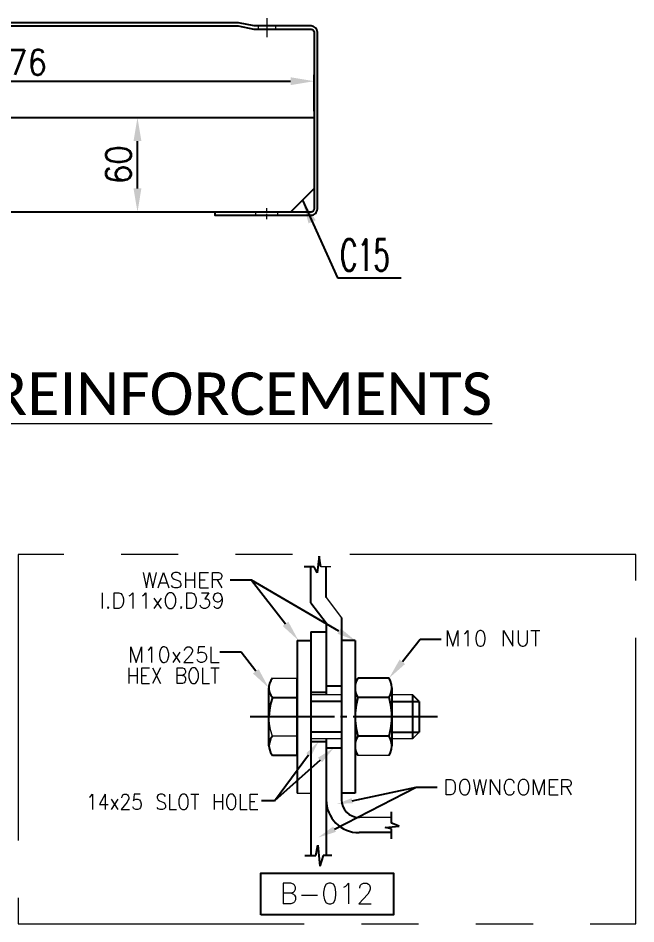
# Model space of a CAD drawing. Header units: inches. Extents: x -15980 to 45789, y -23276 to 2417.
# Drawn here: x 21728 to 22708, y -17824 to -16388 of the extents above; entities that cross this region are included whole.
import ezdxf
from ezdxf.enums import TextEntityAlignment as Align

# ---------------------------------------------------------------- set-up
doc = ezdxf.new("R2010")
doc.units = ezdxf.units.IN
doc.header["$MEASUREMENT"] = 0
for name, pattern in [('CENTER', [50.8, 31.75, -6.35, 6.35, -6.35]), ('CENTERX2', [101.6, 63.5, -12.7, 12.7, -12.7]), ('HIDDEN', [9.525, 6.35, -3.175]), ('HIDDENX2', [19.05, 12.7, -6.35]), ('PHANTOMX2', [127, 63.5, -12.7, 12.7, -12.7, 12.7, -12.7])]:
    doc.linetypes.add(name, pattern=pattern)
for name, color, linetype, lineweight in [('Center line', 181, 'CENTER', 5), ('CENTER LINES', 181, 'CENTERX2', 5), ('Color-7-Line_Weight-25', 7, 'Continuous', 25), ('Color-7-Line_Weight-9', 7, 'Continuous', 9), ('HATCH', 130, 'PHANTOMX2', 9), ('HIDDEN', 211, 'HIDDEN', 5), ('HIDDEN LINES', 211, 'HIDDENX2', 5), ('TEXT', 2, 'Continuous', 13)]:
    doc.layers.add(name, color=color, linetype=linetype, lineweight=lineweight)
doc.layers.add('dim', color=82, linetype='Continuous')
doc.styles.add('ROMANS', font='ROMANS.shx', dxfattribs={"width": 0.9, "bigfont": '@extfont2.shx'})
doc.styles.add('style4', font='calibri.ttf')
doc.dimstyles.new('2.5x25', dxfattribs={"dimscale": 25, "dimtxt": 1.6, "dimasz": 1.5, "dimexe": 0.4, "dimexo": 0.4, "dimgap": 0.4, "dimtad": 1, "dimlfac": 0.4, "dimdsep": 46, "dimtxsty": 'ROMANS', "dimcen": 0, "dimclrd": 256, "dimclre": 256, "dimclrt": 2, "dimadec": 0, "dimazin": 0, "dimtfac": 1, "dimtmove": 0, "dimatfit": 3, "dimfxl": 0.7, "dimlwd": -1, "dimlwe": -1, "dimarcsym": 1})

# ---------------------------------------------------------------- blocks, each defined once
blk = doc.blocks.new('A$Ce8e9d52e')
at = {"layer": 'dim'}
for points in [[(119.92, 148.17), (117.42, 146.25), (124.42, 139.83)], [(143.17, 145.17), (141.75, 142.83), (149.58, 139.83)], [(171.75, 129.33), (169.33, 131.33), (164.67, 123.08)], [(106.75, 127.08), (104.25, 125.17), (111.25, 118.75)], [(127.92, 89.75), (129.92, 88.25), (133.33, 94.92)], [(133.08, 87.75), (134.92, 85.75), (140.17, 92.17)], [(148.58, 67.58), (148.08, 69.83), (141.58, 67.25)], [(141.08, 54.83), (139.83, 57.25), (133.17, 52.33)]]:
    blk.add_hatch(color=256, dxfattribs=at).paths.add_polyline_path(points)
at = {"layer": 'Color-7-Line_Weight-25', "linetype": 'Continuous'}
for p, q in [((133.58, 177.25), (132.75, 169.83)), ((134.33, 172.5), (133.58, 177.25)), ((131.42, 172.5), (127, 172.5)), ((129.92, 156.58), (129.92, 172.5)), ((132.75, 169.83), (131.42, 172.5)), ((136.75, 158.83), (136.75, 172.5)), ((129.92, 156.58), (136.75, 147.58)), ((143.58, 149.92), (143.58, 69.08)), ((136.75, 147.58), (136.75, 115.67)), ((129.92, 143.58), (129.92, 44.33)), ((129.92, 143.58), (136.75, 143.58)), ((123.92, 139.83), (123.92, 72)), ((123.92, 139.83), (129.92, 139.83)), ((149.58, 139.83), (143.58, 139.83)), ((149.58, 139.83), (149.58, 72)), ((111.58, 120.75), (111.33, 119.42)), ((112.17, 122), (111.58, 120.75)), ((112.92, 123.08), (112.17, 122)), ((123.92, 88.75), (123.92, 123.08)), ((150.08, 121.75), (149.67, 120.25)), ((150.75, 123.08), (150.08, 121.75)), ((164.67, 123.08), (150.75, 123.08)), ((165.33, 121.75), (164.67, 123.08)), ((165.75, 120.25), (165.33, 121.75)), ((111.25, 93.08), (111.25, 118.75)), ((111.33, 119.42), (111.33, 118.08)), ((111.33, 118.08), (111.58, 116.75)), ((111.58, 116.75), (112.17, 115.58)), ((129.92, 116.92), (136.75, 116.92)), ((136.75, 119.67), (143.58, 119.67)), ((149.67, 120.25), (149.58, 118.75)), ((149.58, 118.75), (149.58, 93.08)), ((149.58, 118.75), (149.67, 117.25)), ((149.67, 117.25), (150.08, 115.83)), ((165.33, 115.83), (165.75, 117.25)), ((165.92, 118.75), (165.75, 120.25)), ((165.75, 117.25), (165.92, 118.75)), ((165.92, 118.75), (165.92, 93.08)), ((112.92, 114.5), (112, 111.75)), ((112.17, 115.58), (112.92, 114.5)), ((112.92, 114.5), (123.92, 114.5)), ((143.58, 112.75), (129.92, 112.75)), ((150.75, 114.5), (150, 111.08)), ((150.08, 115.83), (150.75, 114.5)), ((164.67, 114.5), (150.75, 114.5)), ((164.67, 114.5), (165.33, 115.83)), ((165.42, 111.08), (164.67, 114.5)), ((165.92, 112.75), (178, 112.75)), ((178, 112.75), (175.08, 115.67)), ((175.08, 115.67), (175.08, 112.75)), ((175.08, 112.75), (175.08, 99.08)), ((178, 112.75), (178, 99.08)), ((111.5, 108.83), (111.25, 105.92)), ((112, 111.75), (111.5, 108.83)), ((150, 111.08), (149.58, 107.67)), ((165.83, 107.67), (165.42, 111.08)), ((140.42, 105.92), (103, 105.92)), ((145.92, 105.92), (143.17, 105.92)), ((186.17, 105.92), (148.67, 105.92)), ((149.58, 107.67), (149.58, 104.17)), ((165.83, 104.17), (165.83, 107.67)), ((149.58, 104.17), (150, 100.75)), ((150, 100.75), (150.75, 97.33)), ((164.67, 97.33), (165.42, 100.75)), ((165.42, 100.75), (165.83, 104.17)), ((112.92, 97.33), (112, 96.08)), ((143.58, 99.08), (129.92, 99.08)), ((150.75, 97.33), (150.08, 96)), ((164.67, 97.33), (150.75, 97.33)), ((165.33, 96), (164.67, 97.33)), ((165.92, 99.08), (178, 99.08)), ((175.08, 99.08), (175.08, 96.17)), ((111.5, 94.58), (111.25, 93.08)), ((111.25, 93.08), (111.5, 91.5)), ((112, 96.08), (111.5, 94.58)), ((129.92, 94.92), (136.75, 94.92)), ((136.75, 96.17), (136.75, 44.33)), ((149.67, 94.58), (149.58, 93.08)), ((149.58, 93.08), (149.67, 91.58)), ((150.08, 96), (149.67, 94.58)), ((165.75, 94.58), (165.33, 96)), ((165.92, 93.08), (165.75, 94.58)), ((165.75, 91.58), (165.92, 93.08)), ((111.5, 91.5), (112, 90.08)), ((112, 90.08), (112.92, 88.75)), ((123.92, 88.75), (112.92, 88.75)), ((136.75, 92.17), (143.58, 92.17)), ((149.67, 91.58), (150.08, 90.08)), ((150.08, 90.08), (150.75, 88.75)), ((164.67, 88.75), (165.33, 90.08)), ((165.33, 90.08), (165.75, 91.58)), ((149.58, 72), (143.58, 72)), ((143.58, 69.08), (143.67, 67.58)), ((143.67, 67.58), (144.17, 66.08)), ((144.17, 66.08), (144.83, 64.75)), ((144.83, 64.75), (145.83, 63.58)), ((145.83, 63.58), (147, 62.58)), ((147, 62.58), (148.33, 61.92)), ((148.33, 61.92), (149.83, 61.42)), ((149.83, 61.42), (151.33, 61.25)), ((165.67, 58.67), (165.67, 63.67)), ((163, 56.83), (169.17, 57.33)), ((165.67, 56.25), (163, 56.83)), ((169.17, 57.33), (165.67, 58.67)), ((165.67, 54.5), (151.33, 54.5)), ((165.67, 51.83), (165.67, 56.25)), ((132.08, 44.33), (133, 49)), ((133, 49), (133.92, 39.58)), ((127.33, 44.33), (132.08, 44.33)), ((135.33, 44.33), (133.92, 39.58)), ((139.25, 44.33), (135.33, 44.33))]:
    blk.add_line(p, q, dxfattribs=at)
blk.add_arc((151.32, 69.07), 14.57, 179.9459, 270.0541, dxfattribs=at)
at = {"layer": 'Color-7-Line_Weight-9', "linetype": 'Continuous'}
for p, q in [((138.83, 172.5), (134.33, 172.5)), ((136.75, 158.83), (143.58, 149.92)), ((112.92, 123.08), (123.92, 123.08)), ((143.58, 115.67), (129.92, 115.67)), ((175.08, 115.67), (165.92, 115.67)), ((143.58, 96.17), (129.92, 96.17)), ((164.67, 88.75), (150.75, 88.75)), ((123.92, 72), (129.92, 72)), ((165.67, 61.25), (151.33, 61.25))]:
    blk.add_line(p, q, dxfattribs=at)
for points in [[(123.92, 97.33), (112.92, 97.33), (112, 100.17), (111.5, 103), (111.25, 105.92)], [(178, 99.08), (175.08, 96.17), (165.92, 96.17)]]:
    blk.add_lwpolyline(points, dxfattribs=at)
at = {"layer": 'dim'}
for p, q in [((103.58, 166.58), (94.17, 166.58)), ((142.42, 144), (103.58, 166.58)), ((103.58, 166.58), (118.67, 147.25)), ((178.5, 140.25), (170.58, 130.33)), ((187.83, 140.25), (178.5, 140.25)), ((98.92, 134.58), (89.58, 134.58)), ((105.5, 126.17), (98.92, 134.58)), ((113.75, 68.67), (128.92, 89)), ((134, 86.75), (113.75, 68.67)), ((140.5, 56.08), (176.75, 74.67)), ((148.33, 68.67), (176.75, 74.67)), ((176.75, 74.67), (186.08, 74.67)), ((113.75, 68.67), (108.08, 68.67))]:
    blk.add_line(p, q, dxfattribs=at)
blk.add_lwpolyline([(107.67, 18.07), (107.67, 36.48), (166.67, 36.48), (166.67, 18.07)], close=True, dxfattribs=at)
at = {"layer": 'HATCH', "ltscale": 2}
blk.add_lwpolyline([(0, 14), (274.25, 14), (274.25, 178), (0, 178)], close=True, dxfattribs=at)
at = {"layer": 'TEXT', "ltscale": 0.5}
for p, q in [((55.42, 170), (56.92, 163.17)), ((56.92, 163.17), (58.33, 170)), ((58.33, 170), (59.83, 163.17)), ((59.83, 163.17), (61.33, 170)), ((62.17, 163.17), (64.5, 170)), ((64.5, 170), (66.92, 163.17)), ((68.67, 169.67), (68.08, 169)), ((68.08, 169), (68.08, 168.42)), ((69.5, 170), (68.67, 169.67)), ((70.67, 170), (69.5, 170)), ((71.58, 169.67), (70.67, 170)), ((72.17, 169), (71.58, 169.67)), ((74.25, 170), (74.25, 163.17)), ((78.33, 170), (78.33, 163.17)), ((80.67, 163.17), (80.67, 170)), ((80.67, 170), (84.5, 170)), ((86.25, 163.17), (86.25, 170)), ((86.25, 170), (88.92, 170)), ((88.92, 170), (89.83, 169.67)), ((89.83, 169.67), (90.08, 169.33)), ((90.08, 169.33), (90.42, 168.67)), ((63.08, 165.42), (66, 165.42)), ((68.08, 168.42), (68.33, 167.75)), ((68.33, 167.75), (68.67, 167.42)), ((68.67, 167.42), (69.25, 167.08)), ((69.25, 167.08), (71, 166.42)), ((71, 166.42), (71.58, 166.08)), ((71.58, 166.08), (71.92, 165.75)), ((71.92, 165.75), (72.17, 165.08)), ((72.17, 165.08), (72.17, 164.17)), ((74.25, 166.75), (78.33, 166.75)), ((80.67, 166.75), (83.08, 166.75)), ((88.92, 166.75), (86.25, 166.75)), ((88.33, 166.75), (90.42, 163.17)), ((89.83, 167.08), (88.92, 166.75)), ((90.08, 167.42), (89.83, 167.08)), ((90.42, 168.08), (90.08, 167.42)), ((90.42, 168.67), (90.42, 168.08)), ((37.33, 161), (37.33, 154.08)), ((42.58, 154.08), (42.58, 161)), ((42.58, 161), (44.67, 161)), ((44.67, 161), (45.58, 160.67)), ((49.92, 160), (50.83, 161)), ((50.83, 161), (50.83, 154.08)), ((55.83, 160), (56.67, 161)), ((56.67, 161), (56.67, 154.08)), ((67, 161), (66.42, 160.67)), ((68.17, 161), (67, 161)), ((68.67, 163.5), (68.08, 164.17)), ((68.75, 160.67), (68.17, 161)), ((69.5, 163.17), (68.67, 163.5)), ((70.67, 163.17), (69.5, 163.17)), ((71.58, 163.5), (70.67, 163.17)), ((72.17, 164.17), (71.58, 163.5)), ((74.92, 154.08), (74.92, 161)), ((74.92, 161), (77, 161)), ((77, 161), (77.83, 160.67)), ((80.67, 163.17), (84.5, 163.17)), ((81.42, 161), (84.58, 161)), ((84.58, 161), (82.83, 158.33)), ((87.58, 160.67), (88.42, 161)), ((88.42, 161), (88.75, 161)), ((88.75, 161), (89.58, 160.67)), ((45.58, 160.67), (46.17, 160)), ((46.17, 160), (46.42, 159.33)), ((46.42, 159.33), (46.75, 158.33)), ((46.75, 158.33), (46.75, 156.75)), ((49.33, 159.67), (49.92, 160)), ((55.25, 159.67), (55.83, 160)), ((60.25, 158.67), (63.5, 154.08)), ((63.5, 158.67), (60.25, 154.08)), ((65.5, 159.33), (65.25, 158.33)), ((65.25, 158.33), (65.25, 156.75)), ((65.83, 160), (65.5, 159.33)), ((66.42, 160.67), (65.83, 160)), ((69.33, 160), (68.75, 160.67)), ((69.67, 159.33), (69.33, 160)), ((69.92, 158.33), (69.67, 159.33)), ((69.92, 156.75), (69.92, 158.33)), ((77.83, 160.67), (78.42, 160)), ((78.42, 160), (78.75, 159.33)), ((78.75, 159.33), (79, 158.33)), ((79, 158.33), (79, 156.75)), ((82.83, 158.33), (83.75, 158.33)), ((83.75, 158.33), (84.33, 158)), ((84.33, 158), (84.58, 157.75)), ((84.58, 157.75), (84.92, 156.75)), ((86.67, 159), (87, 160)), ((86.67, 158.67), (86.67, 159)), ((87, 157.75), (86.67, 158.67)), ((87, 160), (87.58, 160.67)), ((87.58, 157.08), (87, 157.75)), ((88.42, 156.75), (87.58, 157.08)), ((89.58, 157.08), (88.75, 156.75)), ((89.58, 160.67), (90.17, 160)), ((90.17, 157.75), (89.58, 157.08)), ((90.17, 160), (90.5, 158.67)), ((90.5, 158.67), (90.17, 157.75)), ((90.5, 157.08), (90.17, 155.42)), ((90.5, 158.67), (90.5, 157.08)), ((40, 154.75), (39.67, 154.42)), ((39.67, 154.42), (40, 154.08)), ((40.25, 154.42), (40, 154.75)), ((40, 154.08), (40.25, 154.42)), ((44.67, 154.08), (42.58, 154.08)), ((45.58, 154.42), (44.67, 154.08)), ((46.17, 155.08), (45.58, 154.42)), ((46.42, 155.75), (46.17, 155.08)), ((46.75, 156.75), (46.42, 155.75)), ((65.25, 156.75), (65.5, 155.75)), ((65.5, 155.75), (65.83, 155.08)), ((65.83, 155.08), (66.42, 154.42)), ((66.42, 154.42), (67, 154.08)), ((67, 154.08), (68.17, 154.08)), ((68.17, 154.08), (68.75, 154.42)), ((68.75, 154.42), (69.33, 155.08)), ((69.33, 155.08), (69.67, 155.75)), ((69.67, 155.75), (69.92, 156.75)), ((72.25, 154.75), (72, 154.42)), ((72, 154.42), (72.25, 154.08)), ((72.58, 154.42), (72.25, 154.75)), ((72.25, 154.08), (72.58, 154.42)), ((77, 154.08), (74.92, 154.08)), ((77.83, 154.42), (77, 154.08)), ((78.42, 155.08), (77.83, 154.42)), ((78.75, 155.75), (78.42, 155.08)), ((79, 156.75), (78.75, 155.75)), ((81.08, 154.75), (80.83, 155.42)), ((81.42, 154.42), (81.08, 154.75)), ((82.25, 154.08), (81.42, 154.42)), ((83.17, 154.08), (82.25, 154.08)), ((84, 154.42), (83.17, 154.08)), ((84.58, 155.08), (84, 154.42)), ((84.92, 156.08), (84.58, 155.08)), ((84.92, 156.75), (84.92, 156.08)), ((87.25, 154.42), (87, 155.08)), ((88.17, 154.08), (87.25, 154.42)), ((88.75, 154.08), (88.17, 154.08)), ((88.75, 156.75), (88.42, 156.75)), ((89.58, 154.42), (88.75, 154.08)), ((90.17, 155.42), (89.58, 154.42)), ((190.58, 137.25), (190.58, 144.17)), ((190.58, 144.17), (192.92, 137.25)), ((192.92, 137.25), (195.25, 144.17)), ((195.25, 144.17), (195.25, 137.25)), ((198.17, 142.83), (198.75, 143.17)), ((198.75, 143.17), (199.67, 144.17)), ((199.67, 144.17), (199.67, 137.25)), ((203.5, 142.83), (203.17, 141.17)), ((203.17, 141.17), (203.17, 140.25)), ((204.08, 143.83), (203.5, 142.83)), ((204.92, 144.17), (204.08, 143.83)), ((205.5, 144.17), (204.92, 144.17)), ((206.42, 143.83), (205.5, 144.17)), ((207, 142.83), (206.42, 143.83)), ((207.33, 141.17), (207, 142.83)), ((207.33, 140.25), (207.33, 141.17)), ((215.5, 137.25), (215.5, 144.17)), ((215.5, 144.17), (219.67, 137.25)), ((219.67, 137.25), (219.67, 144.17)), ((222, 144.17), (222, 139.25)), ((226.08, 139.25), (226.08, 144.17)), ((227.58, 144.17), (231.67, 144.17)), ((229.67, 144.17), (229.67, 137.25)), ((50.08, 130.08), (50.08, 136.92)), ((50.08, 136.92), (52.42, 130.08)), ((52.42, 130.08), (54.75, 136.92)), ((54.75, 136.92), (54.75, 130.08)), ((58.25, 135.92), (59.17, 136.92)), ((59.17, 136.92), (59.17, 130.08)), ((64.42, 136.92), (63.58, 136.58)), ((65, 136.92), (64.42, 136.92)), ((65.92, 136.58), (65, 136.92)), ((74.42, 136.58), (75, 136.92)), ((75, 136.92), (76.17, 136.92)), ((76.17, 136.92), (76.75, 136.58)), ((80, 136.92), (79.75, 134)), ((82.92, 136.92), (80, 136.92)), ((85.58, 136.92), (85.58, 130.08)), ((203.17, 140.25), (203.5, 138.58)), ((203.5, 138.58), (204.08, 137.58)), ((204.08, 137.58), (204.92, 137.25)), ((204.92, 137.25), (205.5, 137.25)), ((205.5, 137.25), (206.42, 137.58)), ((206.42, 137.58), (207, 138.58)), ((207, 138.58), (207.33, 140.25)), ((222, 139.25), (222.25, 138.25)), ((222.25, 138.25), (222.83, 137.58)), ((222.83, 137.58), (223.75, 137.25)), ((223.75, 137.25), (224.33, 137.25)), ((224.33, 137.25), (225.25, 137.58)), ((225.25, 137.58), (225.83, 138.25)), ((225.83, 138.25), (226.08, 139.25)), ((57.67, 135.58), (58.25, 135.92)), ((63, 135.58), (62.67, 134)), ((62.67, 134), (62.67, 133)), ((62.67, 133), (63, 131.42)), ((63.58, 136.58), (63, 135.58)), ((66.5, 135.58), (65.92, 136.58)), ((66.83, 134), (66.5, 135.58)), ((66.5, 131.42), (66.83, 133)), ((66.83, 133), (66.83, 134)), ((68.58, 134.67), (71.75, 130.08)), ((71.75, 134.67), (68.58, 130.08)), ((76.5, 133.33), (73.58, 130.08)), ((73.83, 135.58), (74.17, 136.25)), ((73.83, 135.33), (73.83, 135.58)), ((74.17, 136.25), (74.42, 136.58)), ((77.08, 134.33), (76.5, 133.33)), ((76.75, 136.58), (77.08, 136.25)), ((77.08, 136.25), (77.33, 135.58)), ((77.33, 135), (77.08, 134.33)), ((77.33, 135.58), (77.33, 135)), ((79.75, 134), (80, 134.33)), ((80, 134.33), (80.92, 134.67)), ((80.92, 134.67), (81.75, 134.67)), ((81.75, 134.67), (82.67, 134.33)), ((82.67, 134.33), (83.25, 133.67)), ((83.25, 133.67), (83.58, 132.67)), ((63, 131.42), (63.58, 130.42)), ((63.58, 130.42), (64.42, 130.08)), ((64.42, 130.08), (65, 130.08)), ((65, 130.08), (65.92, 130.42)), ((65.92, 130.42), (66.5, 131.42)), ((73.58, 130.08), (77.67, 130.08)), ((79.75, 130.75), (79.42, 131.42)), ((80, 130.42), (79.75, 130.75)), ((80.92, 130.08), (80, 130.42)), ((81.75, 130.08), (80.92, 130.08)), ((82.67, 130.42), (81.75, 130.08)), ((83.25, 131.08), (82.67, 130.42)), ((83.58, 132), (83.25, 131.08)), ((83.58, 132.67), (83.58, 132)), ((85.58, 130.08), (89.17, 130.08)), ((49.17, 127.67), (49.17, 120.75)), ((52.83, 127.67), (52.83, 120.75)), ((54.92, 120.75), (54.92, 127.67)), ((54.92, 127.67), (58.33, 127.67)), ((59.58, 127.67), (63.25, 120.75)), ((63.25, 127.67), (59.58, 120.75)), ((70.58, 120.75), (70.58, 127.67)), ((70.58, 127.67), (72.92, 127.67)), ((72.92, 127.67), (73.75, 127.33)), ((73.75, 124.67), (72.92, 124.33)), ((73.75, 127.33), (74, 127)), ((74, 125), (73.75, 124.67)), ((74, 127), (74.25, 126.33)), ((74.25, 125.67), (74, 125)), ((74.25, 126.33), (74.25, 125.67)), ((76.08, 126), (75.83, 125)), ((75.83, 125), (75.83, 123.42)), ((76.33, 126.67), (76.08, 126)), ((76.83, 127.33), (76.33, 126.67)), ((77.33, 127.67), (76.83, 127.33)), ((78.42, 127.67), (77.33, 127.67)), ((78.92, 127.33), (78.42, 127.67)), ((79.5, 126.67), (78.92, 127.33)), ((79.75, 126), (79.5, 126.67)), ((80, 125), (79.75, 126)), ((80, 123.42), (80, 125)), ((81.83, 127.67), (81.83, 120.75)), ((85.5, 127.67), (89.17, 127.67)), ((87.33, 127.67), (87.33, 120.75)), ((49.17, 124.33), (52.83, 124.33)), ((54.92, 124.33), (57, 124.33)), ((54.92, 120.75), (58.33, 120.75)), ((72.92, 124.33), (70.58, 124.33)), ((72.92, 120.75), (70.58, 120.75)), ((72.92, 124.33), (73.75, 124.08)), ((73.75, 121.08), (72.92, 120.75)), ((73.75, 124.08), (74, 123.75)), ((74, 121.42), (73.75, 121.08)), ((74, 123.75), (74.25, 123.08)), ((74.25, 122.08), (74, 121.42)), ((74.25, 123.08), (74.25, 122.08)), ((75.83, 123.42), (76.08, 122.42)), ((76.08, 122.42), (76.33, 121.75)), ((76.33, 121.75), (76.83, 121.08)), ((76.83, 121.08), (77.33, 120.75)), ((77.33, 120.75), (78.42, 120.75)), ((78.42, 120.75), (78.92, 121.08)), ((78.92, 121.08), (79.5, 121.75)), ((79.5, 121.75), (79.75, 122.42)), ((79.75, 122.42), (80, 123.42)), ((81.83, 120.75), (84.92, 120.75)), ((190, 71.25), (190, 78.17)), ((190, 78.17), (192.08, 78.17)), ((192.08, 78.17), (192.92, 77.83)), ((192.92, 77.83), (193.5, 77.17)), ((193.5, 77.17), (193.83, 76.5)), ((193.83, 76.5), (194.08, 75.5)), ((196.17, 76.5), (195.92, 75.5)), ((196.5, 77.17), (196.17, 76.5)), ((197.08, 77.83), (196.5, 77.17)), ((197.67, 78.17), (197.08, 77.83)), ((198.83, 78.17), (197.67, 78.17)), ((199.42, 77.83), (198.83, 78.17)), ((200, 77.17), (199.42, 77.83)), ((200.25, 76.5), (200, 77.17)), ((200.58, 75.5), (200.25, 76.5)), ((202.08, 78.17), (203.5, 71.25)), ((203.5, 71.25), (205, 78.17)), ((205, 78.17), (206.42, 71.25)), ((206.42, 71.25), (207.92, 78.17)), ((209.67, 71.25), (209.67, 78.17)), ((209.67, 78.17), (213.83, 71.25)), ((213.83, 71.25), (213.83, 78.17)), ((216.17, 76.5), (215.83, 75.5)), ((216.42, 77.17), (216.17, 76.5)), ((217, 77.83), (216.42, 77.17)), ((217.58, 78.17), (217, 77.83)), ((218.83, 78.17), (217.58, 78.17)), ((219.42, 77.83), (218.83, 78.17)), ((220, 77.17), (219.42, 77.83)), ((220.25, 76.5), (220, 77.17)), ((222.33, 76.5), (222, 75.5)), ((222.58, 77.17), (222.33, 76.5)), ((223.17, 77.83), (222.58, 77.17)), ((223.75, 78.17), (223.17, 77.83)), ((225, 78.17), (223.75, 78.17)), ((225.58, 77.83), (225, 78.17)), ((226.17, 77.17), (225.58, 77.83)), ((226.42, 76.5), (226.17, 77.17)), ((226.75, 75.5), (226.42, 76.5)), ((228.75, 71.25), (228.75, 78.17)), ((228.75, 78.17), (231.17, 71.25)), ((231.17, 71.25), (233.5, 78.17)), ((233.5, 78.17), (233.5, 71.25)), ((235.83, 71.25), (235.83, 78.17)), ((235.83, 78.17), (239.67, 78.17)), ((241.42, 71.25), (241.42, 78.17)), ((241.42, 78.17), (244.08, 78.17)), ((244.08, 78.17), (244.92, 77.83)), ((244.92, 77.83), (245.25, 77.5)), ((245.25, 77.5), (245.5, 76.83)), ((245.5, 76.83), (245.5, 76.17)), ((193.83, 72.92), (193.5, 72.25)), ((194.08, 73.92), (193.83, 72.92)), ((194.08, 75.5), (194.08, 73.92)), ((195.92, 75.5), (195.92, 73.92)), ((195.92, 73.92), (196.17, 72.92)), ((196.17, 72.92), (196.5, 72.25)), ((200, 72.25), (200.25, 72.92)), ((200.25, 72.92), (200.58, 73.92)), ((200.58, 73.92), (200.58, 75.5)), ((215.83, 75.5), (215.83, 73.92)), ((215.83, 73.92), (216.17, 72.92)), ((216.17, 72.92), (216.42, 72.25)), ((220, 72.25), (220.25, 72.92)), ((222, 75.5), (222, 73.92)), ((222, 73.92), (222.33, 72.92)), ((222.33, 72.92), (222.58, 72.25)), ((226.17, 72.25), (226.42, 72.92)), ((226.42, 72.92), (226.75, 73.92)), ((226.75, 73.92), (226.75, 75.5)), ((235.83, 74.83), (238.17, 74.83)), ((244.08, 74.83), (241.42, 74.83)), ((243.5, 74.83), (245.5, 71.25)), ((244.92, 75.17), (244.08, 74.83)), ((245.25, 75.5), (244.92, 75.17)), ((245.5, 76.17), (245.25, 75.5)), ((31.67, 70.25), (32.17, 70.58)), ((32.17, 70.58), (32.92, 71.58)), ((32.92, 71.58), (32.92, 64.75)), ((38.67, 71.58), (36.08, 67)), ((38.67, 71.58), (38.67, 64.75)), ((41.33, 69.33), (44.17, 64.75)), ((44.17, 69.33), (41.33, 64.75)), ((46, 70.25), (46.25, 70.92)), ((46, 69.92), (46, 70.25)), ((46.25, 70.92), (46.5, 71.25)), ((46.5, 71.25), (47, 71.58)), ((47, 71.58), (48.08, 71.58)), ((48.08, 71.58), (48.58, 71.25)), ((48.83, 69), (48.33, 68)), ((48.58, 71.25), (48.83, 70.92)), ((48.83, 70.92), (49.17, 70.25)), ((49.17, 69.58), (48.83, 69)), ((49.17, 70.25), (49.17, 69.58)), ((51.5, 71.58), (51.25, 68.67)), ((51.25, 68.67), (51.5, 69)), ((54.08, 71.58), (51.5, 71.58)), ((51.5, 69), (52.25, 69.33)), ((52.25, 69.33), (53.08, 69.33)), ((53.08, 69.33), (53.83, 69)), ((53.83, 69), (54.33, 68.33)), ((62.17, 71.25), (61.67, 70.58)), ((61.67, 70.58), (61.67, 69.92)), ((61.67, 69.92), (61.92, 69.33)), ((61.92, 69.33), (62.17, 69)), ((63, 71.58), (62.17, 71.25)), ((62.17, 69), (62.75, 68.67)), ((62.75, 68.67), (64.25, 68)), ((64, 71.58), (63, 71.58)), ((64.83, 71.25), (64, 71.58)), ((65.33, 70.58), (64.83, 71.25)), ((67.17, 71.58), (67.17, 64.75)), ((71.58, 69.92), (71.33, 69)), ((71.33, 69), (71.33, 67.33)), ((71.83, 70.58), (71.58, 69.92)), ((72.42, 71.25), (71.83, 70.58)), ((72.92, 71.58), (72.42, 71.25)), ((73.92, 71.58), (72.92, 71.58)), ((74.5, 71.25), (73.92, 71.58)), ((75, 70.58), (74.5, 71.25)), ((75.25, 69.92), (75, 70.58)), ((75.5, 69), (75.25, 69.92)), ((75.5, 67.33), (75.5, 69)), ((76.58, 71.58), (80.25, 71.58)), ((78.42, 71.58), (78.42, 64.75)), ((87, 71.58), (87, 64.75)), ((90.67, 71.58), (90.67, 64.75)), ((92.75, 69.92), (92.5, 69)), ((92.5, 69), (92.5, 67.33)), ((93, 70.58), (92.75, 69.92)), ((93.5, 71.25), (93, 70.58)), ((94.08, 71.58), (93.5, 71.25)), ((95.08, 71.58), (94.08, 71.58)), ((95.58, 71.25), (95.08, 71.58)), ((96.17, 70.58), (95.58, 71.25)), ((96.42, 69.92), (96.17, 70.58)), ((96.67, 69), (96.42, 69.92)), ((96.67, 67.33), (96.67, 69)), ((98.5, 71.58), (98.5, 64.75)), ((102.92, 64.75), (102.92, 71.58)), ((102.92, 71.58), (106.33, 71.58)), ((192.08, 71.25), (190, 71.25)), ((192.92, 71.58), (192.08, 71.25)), ((193.5, 72.25), (192.92, 71.58)), ((196.5, 72.25), (197.08, 71.58)), ((197.08, 71.58), (197.67, 71.25)), ((197.67, 71.25), (198.83, 71.25)), ((198.83, 71.25), (199.42, 71.58)), ((199.42, 71.58), (200, 72.25)), ((216.42, 72.25), (217, 71.58)), ((217, 71.58), (217.58, 71.25)), ((217.58, 71.25), (218.83, 71.25)), ((218.83, 71.25), (219.42, 71.58)), ((219.42, 71.58), (220, 72.25)), ((222.58, 72.25), (223.17, 71.58)), ((223.17, 71.58), (223.75, 71.25)), ((223.75, 71.25), (225, 71.25)), ((225, 71.25), (225.58, 71.58)), ((225.58, 71.58), (226.17, 72.25)), ((235.83, 71.25), (239.67, 71.25)), ((36.08, 67), (40, 67)), ((48.33, 68), (45.75, 64.75)), ((45.75, 64.75), (49.42, 64.75)), ((51.25, 65.42), (50.92, 66)), ((51.5, 65.08), (51.25, 65.42)), ((52.25, 64.75), (51.5, 65.08)), ((53.08, 64.75), (52.25, 64.75)), ((53.83, 65.08), (53.08, 64.75)), ((54.33, 65.67), (53.83, 65.08)), ((54.33, 68.33), (54.58, 67.33)), ((54.58, 66.67), (54.33, 65.67)), ((54.58, 67.33), (54.58, 66.67)), ((62.17, 65.08), (61.67, 65.67)), ((63, 64.75), (62.17, 65.08)), ((64, 64.75), (63, 64.75)), ((64.83, 65.08), (64, 64.75)), ((64.25, 68), (64.83, 67.67)), ((64.83, 67.67), (65.08, 67.33)), ((65.33, 65.67), (64.83, 65.08)), ((65.08, 67.33), (65.33, 66.67)), ((65.33, 66.67), (65.33, 65.67)), ((67.17, 64.75), (70.25, 64.75)), ((71.33, 67.33), (71.58, 66.33)), ((71.58, 66.33), (71.83, 65.67)), ((71.83, 65.67), (72.42, 65.08)), ((72.42, 65.08), (72.92, 64.75)), ((72.92, 64.75), (73.92, 64.75)), ((73.92, 64.75), (74.5, 65.08)), ((74.5, 65.08), (75, 65.67)), ((75, 65.67), (75.25, 66.33)), ((75.25, 66.33), (75.5, 67.33)), ((87, 68.33), (90.67, 68.33)), ((92.5, 67.33), (92.75, 66.33)), ((92.75, 66.33), (93, 65.67)), ((93, 65.67), (93.5, 65.08)), ((93.5, 65.08), (94.08, 64.75)), ((94.08, 64.75), (95.08, 64.75)), ((95.08, 64.75), (95.58, 65.08)), ((95.58, 65.08), (96.17, 65.67)), ((96.17, 65.67), (96.42, 66.33)), ((96.42, 66.33), (96.67, 67.33)), ((98.5, 64.75), (101.67, 64.75)), ((102.92, 68.33), (105, 68.33)), ((102.92, 64.75), (106.33, 64.75)), ((136, 30.32), (135.58, 28.15)), ((135.58, 28.15), (135.58, 26.82)), ((136.75, 31.65), (136, 30.32)), ((137.92, 32.07), (136.75, 31.65)), ((138.75, 32.07), (137.92, 32.07)), ((139.92, 31.65), (138.75, 32.07)), ((140.67, 30.32), (139.92, 31.65)), ((141.08, 28.15), (140.67, 30.32)), ((141.08, 26.82), (141.08, 28.15)), ((144.58, 30.32), (145.42, 30.73)), ((145.42, 30.73), (146.58, 32.07)), ((146.58, 32.07), (146.58, 22.9)), ((151.67, 30.32), (152, 31.15)), ((151.67, 29.9), (151.67, 30.32)), ((152, 31.15), (152.42, 31.65)), ((152.42, 31.65), (153.25, 32.07)), ((153.25, 32.07), (154.75, 32.07)), ((154.75, 32.07), (155.58, 31.65)), ((155.92, 28.57), (155.17, 27.23)), ((155.58, 31.65), (155.92, 31.15)), ((155.92, 31.15), (156.33, 30.32)), ((156.33, 29.48), (155.92, 28.57)), ((156.33, 30.32), (156.33, 29.48)), ((121.08, 27.73), (122.25, 27.23)), ((122.25, 27.23), (122.67, 26.82)), ((122.67, 26.82), (123.08, 25.98)), ((123.08, 24.65), (122.67, 23.82)), ((123.08, 25.98), (123.08, 24.65)), ((125.75, 26.82), (132.83, 26.82)), ((135.58, 26.82), (136, 24.65)), ((136, 24.65), (136.75, 23.32)), ((139.92, 23.32), (140.67, 24.65)), ((140.67, 24.65), (141.08, 26.82)), ((155.17, 27.23), (151.25, 22.9)), ((121.08, 22.9), (117.58, 22.9)), ((122.25, 23.32), (121.08, 22.9)), ((122.67, 23.82), (122.25, 23.32)), ((136.75, 23.32), (137.92, 22.9)), ((137.92, 22.9), (138.75, 22.9)), ((138.75, 22.9), (139.92, 23.32)), ((151.25, 22.9), (156.75, 22.9))]:
    blk.add_line(p, q, dxfattribs=at)
blk.add_lwpolyline([(117.58, 27.73), (121.08, 27.73), (122.25, 28.15), (122.67, 28.57), (123.08, 29.48), (123.08, 30.32), (122.67, 31.15), (122.25, 31.65), (121.08, 32.07), (117.58, 32.07), (117.58, 22.9)], dxfattribs=at)
blk = doc.blocks.new('A$Cd55c43bf')
blk.add_lwpolyline([(0, 60), (376, 60), (376, 15), (361, 0), (15, 0), (0, 15)], close=True)
blk = doc.blocks.new('A$C3cc5a8e3')
blk.add_lwpolyline([(380, 4), (380, 116, 0.414214), (376, 120), (340, 120), (330, 122), (50, 122), (40, 120), (4, 120, 0.414214), (0, 116), (0, 4, 0.414214), (4, 0), (65, 0), (65, 2), (4, 2, -0.414214), (2, 4), (2, 116, -0.414214), (4, 118), (40.2, 118), (50.2, 120), (329.8, 120), (339.8, 118), (376, 118, -0.414214), (378, 116), (378, 4, -0.414214), (376, 2), (315, 2), (315, 0), (376, 0, 0.414214)], format="xyb", close=True)
at = {"layer": 'Center line', "ltscale": 0.1}
for p, q in [((32, -2.5), (32, 4.5)), ((348, -2.5), (348, 4.5))]:
    blk.add_line(p, q, dxfattribs=at)
at = {"layer": 'CENTER LINES', "ltscale": 0.2}
for p, q in [((32, 125), (32, 113)), ((348, 125), (348, 113))]:
    blk.add_line(p, q, dxfattribs=at)
at = {"layer": 'HIDDEN', "ltscale": 0.2}
for p, q in [((25, 0), (25, 2)), ((39, 0), (39, 2)), ((341, 0), (341, 2)), ((355, 0), (355, 2))]:
    blk.add_line(p, q, dxfattribs=at)
at = {"layer": 'HIDDEN LINES', "ltscale": 0.2}
for p, q in [((26.5, 120), (26.5, 118)), ((37.5, 120), (37.5, 118)), ((342.5, 120), (342.5, 118)), ((353.5, 120), (353.5, 118))]:
    blk.add_line(p, q, dxfattribs=at)
blk.add_blockref('A$Cd55c43bf', (2, 2))
blk = doc.blocks.new('*D700')
at = {"layer": 'Defpoints', "color": 0, "transparency": 16777216}
for p in [(22197.8, -16488.2), (21257.8, -16545.6), (22197.8, -16545.6)]:
    blk.add_point(p, dxfattribs=at)
at = {"layer": 'dim', "transparency": 16777216}
for p, q in [((21257.8, -16535.6), (21257.8, -16478.2)), ((22197.8, -16535.6), (22197.8, -16478.2)), ((21295.3, -16488.2), (22160.3, -16488.2))]:
    blk.add_line(p, q, dxfattribs=at)
for points in [[(21295.3, -16481.9), (21295.3, -16494.4), (21257.8, -16488.2)], [(22160.3, -16481.9), (22160.3, -16494.4), (22197.8, -16488.2)]]:
    blk.add_solid(points, dxfattribs=at)
at = {"layer": 'dim', "color": 2, "transparency": 16777216, "insert": (21727.8, -16458.2), "char_height": 40, "attachment_point": 5, "style": 'ROMANS'}
blk.add_mtext('376', dxfattribs=at)
blk = doc.blocks.new('*D701')
at = {"layer": 'Defpoints', "color": 0, "transparency": 16777216}
for p in [(21917.6, -16545.6), (21917.6, -16545.6), (21917.6, -16695.6)]:
    blk.add_point(p, dxfattribs=at)
at = {"layer": 'dim', "transparency": 16777216}
for p, q in [((21927.6, -16545.6), (21927.6, -16545.6)), ((21917.6, -16658.1), (21917.6, -16583.1)), ((21927.6, -16695.6), (21927.6, -16695.6))]:
    blk.add_line(p, q, dxfattribs=at)
for points in [[(21911.3, -16583.1), (21923.8, -16583.1), (21917.6, -16545.6)], [(21911.3, -16658.1), (21923.8, -16658.1), (21917.6, -16695.6)]]:
    blk.add_solid(points, dxfattribs=at)
at = {"layer": 'dim', "color": 2, "transparency": 16777216, "insert": (21887.6, -16620.6), "char_height": 40, "attachment_point": 5, "rotation": 90, "style": 'ROMANS'}
blk.add_mtext('60', dxfattribs=at)

msp = doc.modelspace()

# ---------------------------------------------------------------- block references
for name, p, xscale, yscale, zscale in [('A$C3cc5a8e3', (21252.824, -16700.646), 2.5, 2.5, 2.5), ('A$Ce8e9d52e', (21728.457, -17874.215), 3.571428571428572, 3.571428571428572, 3.571428571428572)]:
    msp.add_blockref(name, p, dxfattribs=dict(xscale=xscale, yscale=yscale, zscale=zscale))

# ---------------------------------------------------------------- texts
at = {"layer": 'TEXT', "ltscale": 0.5, "style": 'ROMANS', "width": 0.6}
msp.add_text('C15', height=50, dxfattribs=at).set_placement((22239.075, -16788.79))
at = {"layer": 'TEXT', "style": 'style4'}
msp.add_text('%%UDETAIL OF D/C REINFORCEMENTS', height=67.5, dxfattribs=at).set_placement((21757.896, -16983.699), align=Align.MIDDLE_CENTER)

# ---------------------------------------------------------------- dimensions: what is measured, and where the dimension line sits
at = {"layer": 'dim'}
dim = msp.add_linear_dim(base=(22197.824, -16488.157), p1=(21257.824, -16545.646), p2=(22197.824, -16545.646), dimstyle='2.5x25', dxfattribs=at)
dim.commit()
dim.dimension.update_dxf_attribs({"geometry": '*D700', "text_midpoint": (21727.824, -16458.157)})
dim = msp.add_linear_dim(base=(21917.592, -16545.646), p1=(21917.592, -16695.646), p2=(21917.592, -16545.646), angle=90, dimstyle='2.5x25', dxfattribs=at)
dim.commit()
dim.dimension.update_dxf_attribs({"geometry": '*D701', "text_midpoint": (21887.592, -16620.646)})

# ---------------------------------------------------------------- leaders
msp.add_leader([(22179.074, -16676.896), (22234.642, -16800.179), (22335.514, -16800.179)], dimstyle='2.5x25', dxfattribs=at)

doc.saveas('drawing.dxf')
